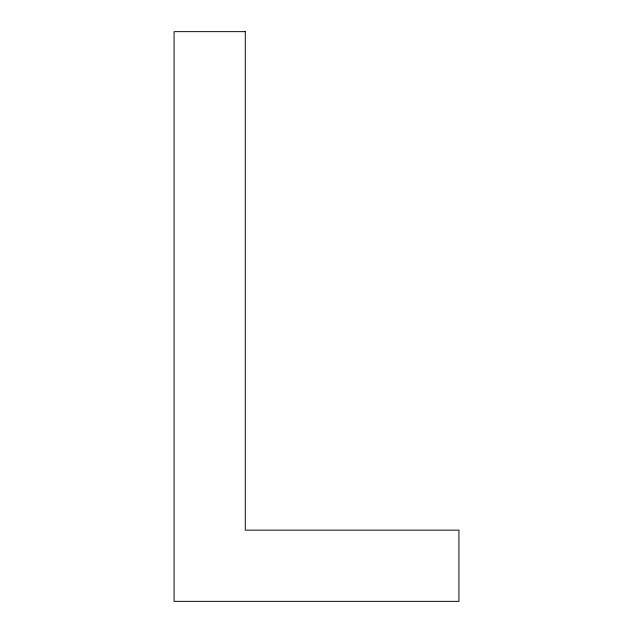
<?xml version="1.0" encoding="UTF-8"?>
<svg xmlns="http://www.w3.org/2000/svg" width="633" height="633" viewBox="0 0 633 633"><rect width="100%" height="100%" fill="white"/><g stroke="black" fill="none" stroke-linecap="round" stroke-linejoin="round"><path stroke-width="0.95" d="M245.287 31.65L174.075 31.65L174.075 601.35L458.925 601.35L458.925 530.138L245.287 530.138L245.287 31.65"/></g></svg>
